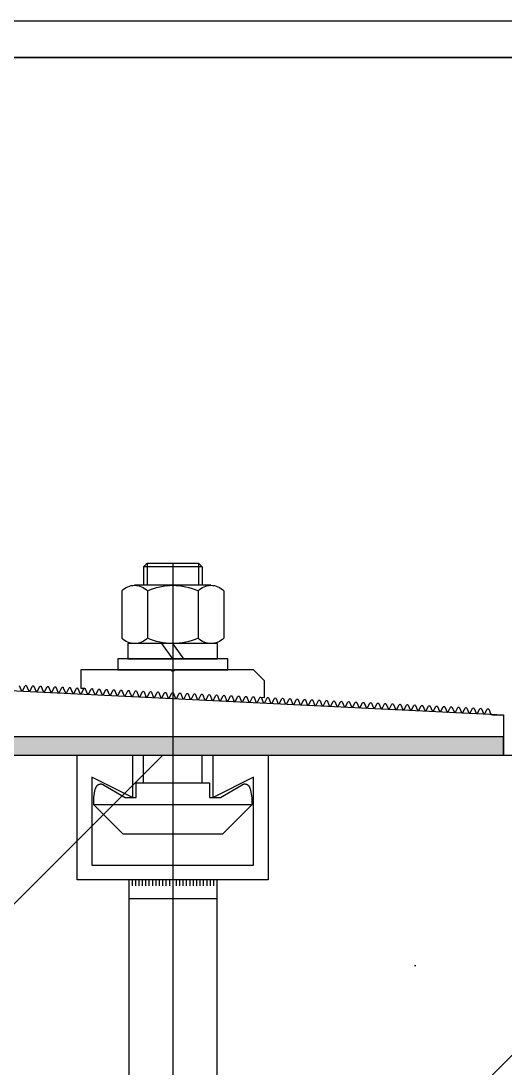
# Model space of a CAD drawing. Header units: millimetres. Extents: x 12351878 to 12381578, y 696206 to 738256.
# Drawn here: x 12357168.2 to 12357300, y 703648.3 to 703933.5 of the extents above; entities that cross this region are included whole.
import ezdxf

# ---------------------------------------------------------------- set-up
doc = ezdxf.new("R2010")
doc.units = ezdxf.units.MM
doc.header["$LTSCALE"] = 1000
for name, pattern in [('CENTER', [50.800000000000004, 31.75, -6.35, 6.35, -6.35]), ('DOTE', [2.4200000000000004, 2, -0.2, 0.02, -0.2]), ('HIDDEN', [0.125, 0.0625, -0.0625])]:
    doc.linetypes.add(name, pattern=pattern)
for name, color, linetype in [('A-WALL', 5, 'Continuous'), ('A-WALL-PATT', 8, 'Continuous'), ('DOTE', 16, 'DOTE'), ('ELASTROMER-V', 241, 'Continuous'), ('EXTRUSION2', 133, 'Continuous'), ('FASTENER', 191, 'Continuous'), ('GRID', 8, 'CENTER'), ('INSUL', 8, 'HIDDEN'), ('STEEL-V', 71, 'Continuous'), ('SURFACE', 6, 'Continuous'), ('SYMBOL', 7, 'Continuous')]:
    doc.layers.add(name, color=color, linetype=linetype)

# ---------------------------------------------------------------- blocks, each defined once
blk = doc.blocks.new('M16.7')
at = {"color": 0, "linetype": 'ByBlock'}
for p, q in [((-8.0000008946663, 28), (-7.0000008946663, 29)), ((6.9999991053337, 29), (-7.0000008946663, 29)), ((6.9999991053337, 29), (7.9999991053337, 28)), ((-8.0000008946663, 28), (-8.0000008946663, 23.00000000000091)), ((-8.0000008946663, 28), (7.9999991053337, 28)), ((7.9999991053337, 28), (7.9999991053337, 23.00000000000091)), ((-10.39230484541321, 23.00000000000091), (10.39230484541338, 23.00000000000091)), ((-13.85640646055083, 21.50000000000182), (-13.85640646055083, 8.600000000000364)), ((-6.928203230275699, 21.50000000000091), (-6.928203230280701, 8.599999999994907)), ((6.928203230275585, 21.50000000000091), (6.928203230275528, 8.600000000000364)), ((13.85640646055111, 21.50000000000091), (13.85640646055117, 8.600000000000364)), ((-10.39230484541321, 7.100000000000364), (10.39230484541338, 7.100000000000364)), ((-2.9788243648199, 3), (1.875832822406664e-12, 7.100000000000364)), ((1.875832822406664e-12, 3), (2.978824364823652, 7.100000000000364))]:
    blk.add_line(p, q, dxfattribs=at)
at = {"color": 0, "linetype": 'HIDDEN'}
for p, q in [((-7.0000008946663, 29), (-7.0000008946663, 23.00000000000091)), ((6.9999991053337, 29), (6.9999991053337, 23.00000000000091))]:
    blk.add_line(p, q, dxfattribs=at)
at = {"color": 0, "linetype": 'ByBlock'}
for points in [[(-12.19999999999885, 7.100000000000364), (12.19999999999897, 7.100000000000364), (12.19999999999897, 3), (-12.19999999999885, 3), (-12.19999999999885, 7.100000000000364)], [(-14.99999999999994, 3), (15.00000000000006, 3), (15.00000000000006, 0), (-14.99999999999994, 0), (-14.99999999999994, 3)]]:
    blk.add_lwpolyline(points, dxfattribs=at)
for centre, radius, start, end in [((-10.39230484541321, 18.25000000000136), 4.749999999999551, 43.1735511072619, 136.8264488927381), ((0, 6.250000000000455), 16.75000000000049, 65.56730232054626, 114.4326976794537), ((10.39230484541338, 18.25000000000045), 4.75000000000038, 43.1735511072619, 136.8264488927381), ((-10.39230484541321, 11.84999999999991), 4.749999999999551, 223.1735511072619, 316.8264488927381), ((0, 23.85000000000082), 16.75000000000049, 245.5673023205433, 294.4326976794567), ((10.39230484541338, 11.85000000000082), 4.75000000000038, 223.1735511072619, 316.8264488927381)]:
    blk.add_arc(centre, radius, start, end, dxfattribs=at)
blk = doc.blocks.new('槽式埋件1')
at = {"linetype": 'ByBlock'}
for p, q in [((34.00000000000182, 12), (135.0000000000018, 12)), ((39.00000000000182, -12), (39.00000000000182, 12)), ((130.0000000000018, -12), (130.0000000000018, 12)), ((135.0000000000018, -12), (135.0000000000018, 12)), ((34.00000000000182, 11.07627259531728), (35.57893646463162, 11.07627259531728)), ((34.00000000000182, 10.15254519063456), (35.57893646463162, 10.15254519063456)), ((34.00000000000182, 9.228817785951833), (35.57893646463162, 9.228817785951833)), ((34.00000000000182, 8.30509038126911), (35.57893646463162, 8.30509038126911)), ((34.00000000000182, 7.381362976586388), (35.57893646463162, 7.381362976586388)), ((34.00000000000182, 6.457635571903666), (35.57893646463162, 6.457635571903666)), ((34.00000000000182, 5.533908167222762), (35.57893646463162, 5.533908167222762)), ((34.00000000000182, 4.61018076254004), (35.57893646463162, 4.61018076254004)), ((34.00000000000182, 3.686453357857317), (35.57893646463162, 3.686453357857317)), ((34.00000000000182, 2.762725953174595), (35.57893646463162, 2.762725953174595)), ((34.00000000000182, 1.838998548491872), (35.57893646463162, 1.838998548491872)), ((34.00000000000182, 0.9152711438091501), (35.57893646463162, 0.9152711438091501)), ((34.00000000000182, -0.008456260873572319), (35.57893646463162, -0.008456260873572319)), ((34.00000000000182, -0.9321836655544757), (35.57893646463162, -0.9321836655544757)), ((34.00000000000182, -1.855911070237198), (35.57893646463162, -1.855911070237198)), ((34.00000000000182, -2.779638474919921), (35.57893646463162, -2.779638474919921)), ((34.00000000000182, -3.703365879602643), (35.57893646463162, -3.703365879602643)), ((34.00000000000182, -4.627093284285365), (35.57893646463162, -4.627093284285365)), ((34.00000000000182, -5.550820688968088), (35.57893646463162, -5.550820688968088)), ((34.00000000000182, -6.47454809365081), (35.57893646463162, -6.47454809365081)), ((34.00000000000182, -7.398275498333533), (35.57893646463162, -7.398275498333533)), ((34.00000000000182, -8.322002903016255), (35.57893646463162, -8.322002903016255)), ((34.00000000000182, -9.245730307698977), (35.57893646463162, -9.245730307698977)), ((34.00000000000182, -10.16945771237988), (35.57893646463162, -10.16945771237988)), ((34.00000000000182, -11.0931851170626), (35.57893646463162, -11.0931851170626)), ((34.00000000000182, -12), (135.0000000000018, -12))]:
    blk.add_line(p, q, dxfattribs=at)
blk.add_lwpolyline([(1.818989403545856e-12, 26), (34.00000000000182, 26), (34.00000000000182, -26), (1.818989403545856e-12, -26), (1.818989403545856e-12, -11), (11.50000000000182, -11), (6.000000000001819, -22), (30.00000000000182, -22), (30.00000000000182, 22), (6.000000000001819, 22), (11.50000000000182, 11), (1.818989403545856e-12, 11)], close=True, dxfattribs=at)
at = {"layer": 'FASTENER', "linetype": 'ByBlock'}
for p, q in [((13.50000000000182, 21.5), (13.50000000000182, -21.5)), ((7.500000000001819, 8.000000000001819), (1.818989403545856e-12, 8.00000000000091)), ((7.500000000001819, -7.999999999998181), (1.818989403545856e-12, -7.999999999999091))]:
    blk.add_line(p, q, dxfattribs=at)
blk.add_lwpolyline([(7.500000000001819, 10), (11.50000000000182, 10), (11.50000000000182, 13), (8.117066291159063, 18.85941306235327, -0.5205670505517213), (9.155632130336016, 21.0866246918722), (11.50000000000182, 21.5), (13.50000000000182, 21.5), (21.50000000000364, 13.5), (21.50000000000182, -13.5), (13.50000000000182, -21.5), (11.50000000000182, -21.5), (9.155632130336016, -21.08662469187038, -0.5205670505517741), (8.117066291159063, -18.85941306235327), (11.50000000000182, -13), (11.50000000000182, -10), (7.500000000001819, -10)], format="xyb", close=True, dxfattribs=at)
blk = doc.blocks.new('20221207-AZM03')
at = {"layer": 'ELASTROMER-V', "linetype": 'HIDDEN'}
h = blk.add_hatch(dxfattribs=at)
h.set_pattern_fill('ANSI36', color=256, scale=10, angle=90, style=0)
h.set_pattern_definition([(135, (-55034.28334282219, 15066.27212176357), (-2.430679560328757, 0.6629126073623884), [3.125, -0.625, 0, -0.625])])
h.paths.add_polyline_path([(0, 5), (0, 0), (215.0426816620893, 1.455191522836685e-11), (215.0426816620893, 5.000000000029104)])
blk.add_lwpolyline([(0, 5), (0, 0), (215.0426816620893, 0), (215.0426816620893, 5.000000000014552)], close=True, dxfattribs=at)
at = {"layer": 'EXTRUSION2'}
blk.add_lwpolyline([(215.0426816620893, 11.00000001113222), (215.0426816620893, 5.000000000014552), (24.87280757610279, 5)], dxfattribs=at)
blk.add_lwpolyline([(83.2096847123612, 18.99129224777425), (83.73049714342051, 17.72687364160811, 0.633585229510735), (84.14589637915196, 17.70584632302052), (84.79172805244161, 18.91120994026278, -0.6335852295149649), (85.20712728817307, 18.89018262166792), (85.72793971923238, 17.62576401550177, 0.6335852295099517), (86.14333895496384, 17.60473669691419), (86.78917062819528, 18.81010031415644, -0.6335852295169605), (87.20456986392674, 18.78907299556158), (87.72538229498605, 17.52465438939544, 0.6335852295092371), (88.1407815307175, 17.50362707080058), (88.78661320394895, 18.70899068804283, -0.6335852295161861), (89.2020124396804, 18.68796336945525), (89.72282487073971, 17.4235447632891, 0.6335852295120159), (90.13822410647117, 17.40251744469424), (90.78405577976082, 18.6078810619365, -0.6335852295172923), (91.19945501549228, 18.58685374334891), (91.72026744655159, 17.32243513718277, 0.6335852295103432), (92.13566668228304, 17.3014078185879), (92.78149835551449, 18.50677143583016, -0.6335852295145136), (93.19689759124594, 18.48574411724258), (93.71771002230525, 17.22132551107643, 0.6335852295104584), (94.13310925803671, 17.20029819248157), (94.77894093126815, 18.40566180972382, -0.6335852295170158), (95.19434016699961, 18.38463449113624), (95.71515259805892, 17.12021588497009, 0.6335852295095137), (96.13055183379038, 17.09918856637523), (96.77638350708003, 18.30455218362476, -0.6335852295157393), (97.19178274281148, 18.2835248650299), (97.7125951738708, 17.01910625885648, 0.6335852295043344), (98.12799440960225, 16.99807894026162), (98.7738260828337, 18.2034425574966, -0.6335852295157945), (99.18922531856515, 18.18241523890902), (99.71003774962446, 16.91799663273559, 0.6335852295086708), (100.1254369853559, 16.89696931414073), (100.7712686585874, 18.10233293138299, -0.6335852295157945), (101.1866678943188, 18.0813056127954), (101.7074803253781, 16.81688700662926, 0.6335852295103432), (102.1228795611096, 16.7958596880344), (102.7687112343992, 18.00122330527665, -0.6335852295161861), (103.1841104701307, 17.98019598668907), (103.70492290119, 16.71577738052292, 0.6335852295112328), (104.1203221369215, 16.69475006192806), (104.7661538101529, 17.90011367917032, -0.6335852295145733), (105.1815530458844, 17.87908636057546), (105.7023654769437, 16.61466775441659, 0.6335852295104584), (106.1177647126751, 16.59364043582173), (106.7635963859066, 17.79900405306398, -0.6335852295156794), (107.178995621638, 17.77797673446912), (107.6998080526973, 16.51355812831025, 0.6335852295103432), (108.1152072884288, 16.49253080971539), (108.7610389617184, 17.69789442695765, -0.6335852295160711), (109.1764381974499, 17.67686710836279), (109.6972506285092, 16.41244850220392, 0.6335852295088455), (110.1126498642407, 16.39142118360905), (110.7584815374721, 17.59678480085131, -0.6335852295152327), (111.1738807732036, 17.57575748225645), (111.6946932042629, 16.3113388760903, 0.6335852295104584), (112.1100924399943, 16.29031155750272), (112.7559241132258, 17.49567517474497, -0.6335852295043896), (113.1713233489572, 17.47464785615011), (113.6921357800165, 16.21022924998397, 0.6335852295103432), (114.107535015748, 16.18920193138911), (114.7533666890376, 17.39456554863136, -0.6335852295156794), (115.1687659247691, 17.37353823004378), (115.6895783557702, 16.10911962387763, 0.6335852295115647), (116.1049775915599, 16.08809230528277), (116.7508092647913, 17.29345592252503, -0.6335852295157945), (117.1662085005228, 17.27242860393744), (117.6870209315821, 16.0080099977713, 0.6335852295090622), (118.1024201673135, 15.98698267917644), (118.748251840545, 17.19234629641869, -0.6335852295145733), (119.1636510762764, 17.17131897783111), (119.6844635073357, 15.90690037166496, 0.633585229510735), (120.0998627430672, 15.8858730530701), (120.7456944163569, 17.09123667031236, -0.6335852295169605), (121.1610936520883, 17.07020935172477), (121.6819060830894, 15.80579074555862, 0.6335852295112328), (122.0973053188209, 15.78476342696376), (122.7431369921105, 16.99012704420602, -0.6335852295145733), (123.158536227842, 16.96909972561116), (123.6793486589013, 15.70468111945229, 0.6335852295099517), (124.0947478946327, 15.68365380085743), (124.7405795678642, 16.88901741809968, -0.6335852295157945), (125.1559788035956, 16.86799009950482), (125.676791234655, 15.60357149334595, 0.6335852295091223), (126.0921904703864, 15.58254417475109), (126.7380221436761, 16.78790779199335, -0.6335852295161861), (127.1534213794075, 16.76688047339849), (127.6742338104086, 15.50246186723234, 0.6335852295120113), (128.0896330461983, 15.48143454863748), (128.7354647194297, 16.68679816588701, -0.6335852295156794), (129.1508639551612, 16.66577084729215), (129.6716763862205, 15.40135224112601, 0.6335852295092371), (130.087075621952, 15.38032492253114), (130.7329072951834, 16.5856885397734, -0.6335852295143984), (131.1483065309149, 16.56466122118582), (131.6691189619742, 15.30024261501967, 0.6335852295103432), (132.0845181977056, 15.27921529642481), (132.7303498709953, 16.48457891366706, -0.6335852295160711), (133.1457491066685, 16.46355159507948), (133.6665615377278, 15.19913298891333, 0.6335852295087304), (134.0819607734593, 15.17810567031847), (134.7277924467489, 16.38346928756073, -0.6335852295170755), (135.1431916824804, 16.36244196897314), (135.6640041135397, 15.098023362807, 0.6335852295090622), (136.0794033492712, 15.07699604421214), (136.7252350225026, 16.28235966145439, -0.6335852295145733), (137.1406342582341, 16.26133234286681), (137.6614466892934, 14.99691373670066, 0.6335852295106752), (138.0768459250248, 14.9758864181058), (138.7226775983145, 16.18125003534806, -0.6335852295169605), (139.1380768340459, 16.16022271676047), (139.658889265047, 14.89580411059433, 0.6335852295103432), (140.0742885007785, 14.87477679199947), (140.7201201740681, 16.08014040924172, -0.6335852295157945), (141.1355194097996, 16.05911309064686), (141.6563318408589, 14.79469448448071, 0.6335852295086708), (142.0717310765904, 14.77366716589313), (142.7175627498218, 15.97903078313539, -0.6335852295157945), (143.1329619855533, 15.95800346454052), (143.6537744166126, 14.69358485837438, 0.6335852295103432), (144.069173652344, 14.67255753978679), (144.7150053256337, 15.87792115702905, -0.6335852295156794), (145.1304045613069, 15.85689383843419), (145.6512169923662, 14.59247523226804, 0.6335852295099517), (146.0666162280977, 14.57144791368046), (146.7124479013873, 15.77681153092271, -0.6335852295145733), (147.1278471371188, 15.75578421232785), (147.6486595681781, 14.49136560616171, 0.6335852295087304), (148.0640588039096, 14.47033828756685), (148.709890477141, 15.6757019048091, -0.6335852295156794), (149.1252897128725, 15.65467458622152), (149.6461021439318, 14.39025598005537, 0.6335852295103432), (150.0615013796632, 14.36922866146051), (150.7073330529529, 15.57459227871004, -0.6335852295156794), (151.1227322886843, 15.55356496012246), (151.6435447196855, 14.28914635394176, 0.6335852295031685), (152.0589439554169, 14.26811903535418), (152.7047756287066, 15.47348265258915, -0.6335852295160711), (153.120174864438, 15.45245533399429), (153.6409872954973, 14.18803672783542, 0.6335852295027216), (154.0563865312288, 14.16700940924056), (154.7022182044602, 15.37237302649737, -0.6335852295153477), (155.1176174401917, 15.35134570790251), (155.638429871251, 14.08692710173636, 0.6335852295103432), (156.0538291069824, 14.0658997831415), (156.6996607802721, 15.27126340038376, -0.6335852295152327), (157.1150600160036, 15.2502360817889), (157.6358724470629, 13.98581747562275, 0.63358522951079), (158.0512716827361, 13.96479015703517), (158.6971033560258, 15.17015377427742, -0.6335852295152327), (159.1125025917572, 15.14912645568256), (159.6333150228165, 13.88470784951642, 0.6335852295120113), (160.048714258548, 13.86368053092883), (160.6945459317794, 15.06904414817109, -0.6335852295145733), (161.1099451675109, 15.04801682957623), (161.6307575985702, 13.78359822341008, 0.6335852295111817), (162.0461568343017, 13.7625709048225), (162.6919885075913, 14.96793452206475, -0.6335852295153477), (163.1073877433228, 14.94690720346989), (163.6282001743239, 13.68248859730375, 0.6335852295091773), (164.0435994100553, 13.66146127871616), (164.689431083345, 14.86682489595114, -0.6335852295156794), (165.1048303190764, 14.84579757736356), (165.6256427501357, 13.58137897119741, 0.6335852295109052), (166.0410419858672, 13.56035165260255), (166.6868736590986, 14.7657152698448, -0.6335852295170755), (167.1022728948301, 14.74468795125722), (167.6230853258894, 13.48026934509107, 0.6335852295095091), (168.0384845616209, 13.45924202649621), (168.6843162349105, 14.66460564373847, -0.6335852295157945), (169.099715470642, 14.64357832515088), (169.6205279016431, 13.37915971898474, 0.6335852295109052), (170.0359271373745, 13.35813240038988), (170.6817588106642, 14.56349601763213, -0.6335852295156243), (171.0971580463956, 14.54246869903727), (171.6179704774549, 13.2780500928784, 0.6335852295109052), (172.0333697131864, 13.25702277428354), (172.6792013864178, 14.4623863915258, -0.6335852295169605), (173.0946006221493, 14.44135907293094), (173.6154130532086, 13.17694046676479, 0.63358522951079), (174.0308122889401, 13.15591314817721), (174.6766439622297, 14.36127676541946, -0.6335852295145733), (175.0920431979612, 14.3402494468246), (175.6128556289623, 13.07583084065845, 0.6335852295096241), (176.0282548646937, 13.05480352207087), (176.6740865379834, 14.26016713931313, -0.6335852295152327), (177.0894857737148, 14.23913982071826), (177.6102982047742, 12.97472121455212, 0.6335852295120159), (178.0256974405056, 12.95369389595726), (178.6715291137371, 14.15905751320679, -0.6335852295145733), (179.0869283494685, 14.13803019461193), (179.6077407805278, 12.87361158844578, 0.6335852295111817), (180.0231400162593, 12.8525842698582), (180.6689716895489, 14.05794788709318, -0.6335852295157945), (181.0843709252804, 14.03692056850559), (181.6051833562815, 12.77250196233945, 0.6335852295119563), (182.0205825920129, 12.75147464374459), (182.6664142653026, 13.95683826098684, -0.6335852295152327), (183.081813501034, 13.93581094239926), (183.6026259320934, 12.67139233623311, 0.6335852295121261), (184.0180251678248, 12.65036501763825), (184.6638568410563, 13.85572863488051, -0.6335852295145733), (185.0792560767877, 13.83470131629292), (185.600068507847, 12.57028271012678, 0.6335852295115647), (186.0154677435785, 12.54925539153191), (186.6612994168681, 13.75461900877417, -0.6335852295170755), (187.0766986525996, 13.73359169018659), (187.5975110836007, 12.46917308402044, 0.63358522951079), (188.0129103193321, 12.44814576542558), (188.6587419926218, 13.65350938266783, -0.6335852295144582), (189.0741412283533, 13.63248206407297), (189.5949536594126, 12.3680634579141, 0.6335852295116795), (190.010352895144, 12.34703613931924), (190.6561845683755, 13.5523997565615, -0.6335852295169605), (191.0715838041069, 13.53137243796664), (191.5923962351662, 12.26695383180049, 0.6335852295103983), (192.0077954708977, 12.24592651321291), (192.6536271441873, 13.45129013045516, -0.6335852295018322), (193.0690263798606, 13.4302628118603), (193.5898388109199, 12.16584420569416, 0.63358522951079), (194.0052380466514, 12.14481688710657), (194.651069719941, 13.35018050434883, -0.6335852295160711), (195.0664689556725, 13.32915318575397), (195.5872813867318, 12.06473457958782, 0.6335852295109052), (196.0026806224632, 12.04370726100024), (196.6485122956947, 13.24907087824249, -0.6335852295153477), (197.0639115314261, 13.22804355964763), (197.5847239624854, 11.96362495348149, 0.6335852295116196), (198.0001231982169, 11.9425976348939), (198.6459548714483, 13.14796125212888, -0.6335852295153477), (199.061354107238, 13.1269339335413), (199.5821665382391, 11.86251532737515, 0.6335852295111817), (199.9975657739706, 11.84148800878029), (200.6433974472602, 13.04685162602254, -0.6335852295152327), (201.0587966829917, 13.02582430743496), (201.579609114051, 11.76140570126881, 0.6335852295120113), (201.9950083497824, 11.74037838267395), (202.6408400230139, 12.94574199991621, -0.6335852295157945), (203.0562392587453, 12.92471468132862), (203.5770516898046, 11.66029607516248, 0.63358522951079), (203.9924509255361, 11.63926875656762), (204.6382825987675, 12.84463237380987, -0.6335852295170755), (205.053681834499, 12.82360505522229), (205.5744942655583, 11.55918644905614, 0.63358522951079), (205.9898935012898, 11.53815913046128), (206.6357251745794, 12.74352274771081, -0.6335852295157393), (207.0511244103109, 12.72249542911595), (207.5719368413702, 11.45807682295708, 0.6335852295036752), (207.9873360770434, 11.4370495043695), (208.6331677503331, 12.64241312161903, -0.6335852295157945), (209.0485669860645, 12.62138580302417), (209.5693794171239, 11.35696719685802, 0.6335852295092326), (209.9847786528553, 11.33593987826316), (210.630610326145, 12.54130349550542, -0.6335852295157945), (211.0460095618764, 12.52027617691056), (211.5446970350022, 11.30957212664362, 0.3038866152507922), (212.0070142646, 11.00000001113222), (215.0426816620893, 11.00000001113222)], format="xyb", dxfattribs=at)
blk.add_lwpolyline([(99.98690828766848, 23.27414611728091), (99.98690828766848, 18.27396949412287), (100.9856295756472, 18.22341468108425, -0.290127013347504), (101.1866678942752, 18.08130561174403), (101.7074803253636, 16.81688700558516, 0.6335852295024177), (102.122879561095, 16.79585968700485), (102.7687112343265, 18.00122330425438, -0.6335852295119666), (103.1841104700434, 17.98019598567407), (103.7049229011318, 16.71577737952248, 0.6335852295024177), (104.1203221368633, 16.69475006094217), (104.7661538100947, 17.90011367819898, -0.6335852295326837), (105.1815530458261, 17.87908635961139), (105.7023654769, 16.6146677534598, 0.6335852295024177), (106.1177647126315, 16.59364043487949), (106.7635963858629, 17.7990040521363, -0.6335852295224356), (107.1789956215944, 17.77797673355599), (107.6998080526828, 16.51355812738984, 0.6335852295024177), (108.1152072884142, 16.49253080880953), (108.7610389616457, 17.69789442605907, -0.6335852295224356), (109.1764381973771, 17.67686710747876), (109.6972506284656, 16.41244850133444, 0.6335852295042236), (110.1126498641825, 16.39142118274685), (110.7584815374285, 17.59678480001821, -0.633585229512666), (111.1738807731599, 17.57575748143063), (111.6946932042483, 16.31133887527176, 0.6335852295024177), (112.1100924399798, 16.29031155669145), (112.7559241132112, 17.49567517394826, -0.6335852295326837), (113.1713233489427, 17.47464785536067), (113.6921357800165, 16.21022924920908, 0.6335852295024177), (114.107535015748, 16.18920193062877), (114.7533666889794, 17.39456554788558, -0.6335852295224356), (115.1687659247109, 17.37353822930527), (115.6895783557848, 16.1091196231464, 0.6335852295024177), (116.1049775915162, 16.08809230456609), (116.7508092647477, 17.2934559218229, -0.6335852295224356), (117.1662085004791, 17.27242860324259), (117.6870209315675, 16.00800999708372, 0.6335852295024177), (118.102420167299, 15.98698267850341), (118.7482518405304, 17.19234629576022, -0.6335852295224356), (119.1636510762619, 17.17131897717991), (119.6844635073357, 15.90690037102104, 0.6335852295024177), (120.0998627430672, 15.88587305244073), (120.7456944163132, 17.09123666969754, -0.6335852295119666), (121.1610936520301, 17.07020935111723), (121.6819060831185, 15.80579074495836, 0.6335852295024177), (122.09730531885, 15.78476342637805), (122.7431369920814, 16.99012704363486, -0.6335852295224356), (123.1585362278129, 16.96909972505455), (123.6793486588867, 15.70468111890295, 0.6335852294926485), (124.0947478946182, 15.68365380031537), (124.7405795678496, 16.88901741757218, -0.6335852295128866), (125.1559788035956, 16.86799009899187), (125.676791234655, 15.60357149284027, 0.6335852294926485), (126.0921904703864, 15.58254417425269), (126.7380221436324, 16.7879077915095, -0.6335852295119666), (127.1534213793493, 16.76688047292919), (127.6742338104377, 15.50246186677759, 0.6335852294926485), (128.0896330461692, 15.48143454819001), (128.7354647194006, 16.68679816544682, -0.6335852295224356), (129.1508639551321, 16.66577084686651), (129.6716763862059, 15.40135224071491, 0.6335852294926485), (130.0870756219374, 15.38032492212733), (130.7329072951834, 16.58568853938414, -0.6335852295224356), (131.1483065309149, 16.56466122080383), (131.6691189619887, 15.30024261465223, 0.6335852294926485), (132.0845181977202, 15.27921529606465), (132.7303498709516, 16.48457891332146, -0.6335852295224356), (133.1457491066831, 16.46355159474115), (133.6665615377569, 15.19913298858228, 0.6335852295024177), (134.0819607734884, 15.17810567000197), (134.7277924467198, 16.38346928726605, -0.6335852295010908), (135.1431916824658, 16.36244196867847), (135.6640041135397, 15.09802336252687, 0.6335852295024177), (136.0794033492712, 15.07699604394656), (136.7252350225026, 16.28235966120337, -0.633585229512666), (137.1406342582341, 16.26133234261579), (137.6614466893079, 14.99691373646419, 0.6335852295024177), (138.0768459250394, 14.97588641788388), (138.7226775982854, 16.18125003514069, -0.6335852295042236), (139.1380768340023, 16.16022271655311), (139.6588892650907, 14.89580411040151, 0.6335852295024177), (140.0742885008221, 14.8747767918212), (140.7201201740536, 16.08014040907801, -0.633585229512666), (141.135519409785, 16.05911309049043), (141.6563318408589, 14.79469448433883, 0.6335852295024177), (142.0717310765904, 14.77366716575852), (142.7175627498364, 15.97903078301533, -0.6335852295021971), (143.1329619855533, 15.95800346442775), (143.6537744166271, 14.69358485827615, 0.6335852295108603), (144.0691736523731, 14.67255753969584), (144.7150053256046, 15.87792115695265, -0.633585229512666), (145.130404561336, 15.85689383836507), (145.6512169924099, 14.59247523221347, 0.6335852295024177), (146.0666162281414, 14.57144791363316), (146.7124479013728, 15.77681153088997, -0.6335852295224356), (147.1278471371043, 15.75578421230966), (147.6486595681781, 14.49136560615079, 0.6335852295024177), (148.0640588039096, 14.47033828757048), (148.7098904771119, 15.6757019047327, -0.290127013341943), (148.9242513942154, 15.79678365549989), (149.9869082876685, 15.74299245146176), (149.9869082876685, 20.27414611728091), (146.9869082876685, 23.27414611728091), (125.4532732250227, 23.27414611727363, -1.000000000007901), (124.5323424088565, 23.27414611729546)], format="xyb", close=True, dxfattribs=at)
at = {"layer": 'GRID'}
blk.add_line((125.0012813405847, 52.27414443127782), (125.0012813405847, -135), dxfattribs=at)
at = {"layer": 'FASTENER', "extrusion": (0, 0, -1), "zscale": -1}
blk.add_blockref('M16.7', (-125.004519031143, 23.27414443127782), dxfattribs=at)
at = {"layer": 'STEEL-V', "linetype": 'HIDDEN', "rotation": 270}
blk.add_blockref('槽式埋件1', (124.9998218298424, 0), dxfattribs=at)
blk = doc.blocks.new('apqs02')
at = {"layer": 'A-WALL-PATT'}
h = blk.add_hatch(dxfattribs=at)
h.set_pattern_fill('钢筋混凝土', color=256, scale=50, style=0)
h.set_pattern_definition([(45, (0, 0), (-88.38834764831843, 88.38834764831844), []), (49.99999999999999, (0, 0), (358.6300913003767, -31.37606749129755), [37.5, -412.5]), (355, (0, 0), (-69.3756668065, 376.0960668500059), [30, -330]), (100.4514, (29.88584, -2.61467), (289.2546908570108, 344.7197710304768), [31.870095, -350.571056]), (46.18420000000002, (0, 100), (533.6205243128222, -82.75950716450905), [56.24999999999999, -618.7499999999999]), (96.6356, (44.4683725, 93.1033465), (467.3313527743517, 487.0589354502209), [47.805144, -525.8565]), (351.1842, (0, 100), (467.3309725668136, 487.0593004626623), [45, -495]), (21, (50, 75), (298.4535260592309, -201.3094453326694), [37.5, -412.5]), (326.0000000000001, (50, 75), (121.6576659607909, 362.5750225234265), [30, -330]), (71.4514, (74.8711165, 58.224197), (420.111314290745, 161.2652483549762), [31.870095, -350.571056]), (37.50000000000001, (0, 0), (6.079927658645334, 166.4469269156558), [0, -326, 0, -335, 0, -331.25]), (7.499999999999999, (0, 0), (131.5347687210743, 197.2058559411801), [0, -191, 0, -318.5, 0, -126.25]), (327.5, (-111.5, 0), (266.9112180862045, -11.27743586718988), [0, -125, 0, -390, 0, -517.5]), (317.5, (-161.5, 0), (291.5930846711931, 50.05249116615887), [0, -162.5, 0, -259, 0, -367.5])])
h.paths.add_polyline_path([(3486.999994784594, 2310.571656933404), (3736.999994784593, 2310.571656933406), (3870.333328117927, 2477.238323600072), (3736.999994784594, 2560.571656933406), (3486.999994784594, 2560.571656933404)])
at = {"layer": 'A-WALL'}
blk.add_line((3486.999994784594, 2560.571656933404), (3736.999994784594, 2560.571656933406), dxfattribs=at)
at = {"layer": 'INSUL', "linetype": 'ByBlock', "elevation": -6.694355303533301e-08}
blk.add_lwpolyline([(3426.99998813495, 2750.571656933404), (3426.99998813495, 2710.571656887303), (3513.31851432845, 2710.571656887303), (3513.31851432845, 2579.571668165387), (3539.999994784594, 2579.571668165387), (3702.042824381962, 2571.571668176563), (3702.042824381962, 2560.571656933404), (3737.000002952293, 2560.57165614143), (3737.000002952293, 2750.571656933404)], close=True, dxfattribs=at)
at = {"layer": 'SURFACE', "elevation": 5.176894548983447e-10}
for points in [[(3426.99998813495, 2760.571656933404), (6790.499994784594, 2760.571656933404)], [(3426.99998813495, 2750.571656933404), (6790.499994784594, 2750.571656933404)]]:
    blk.add_lwpolyline(points, dxfattribs=at)
at = {"linetype": 'ByBlock'}
blk.add_blockref('20221207-AZM03', (3487.000142719597, 2560.571668165387), dxfattribs=at)

msp = doc.modelspace()

# ---------------------------------------------------------------- linework, layer by layer
at = {"layer": 'DOTE'}
msp.add_line((12353989.5, 703933.5), (12361333.5, 703933.5), dxfattribs=at)

# ---------------------------------------------------------------- block references
at = {"layer": 'SYMBOL'}
msp.add_blockref('apqs02', (12353597.50000522, 701172.9283430666), dxfattribs=at)

doc.saveas('drawing.dxf')
